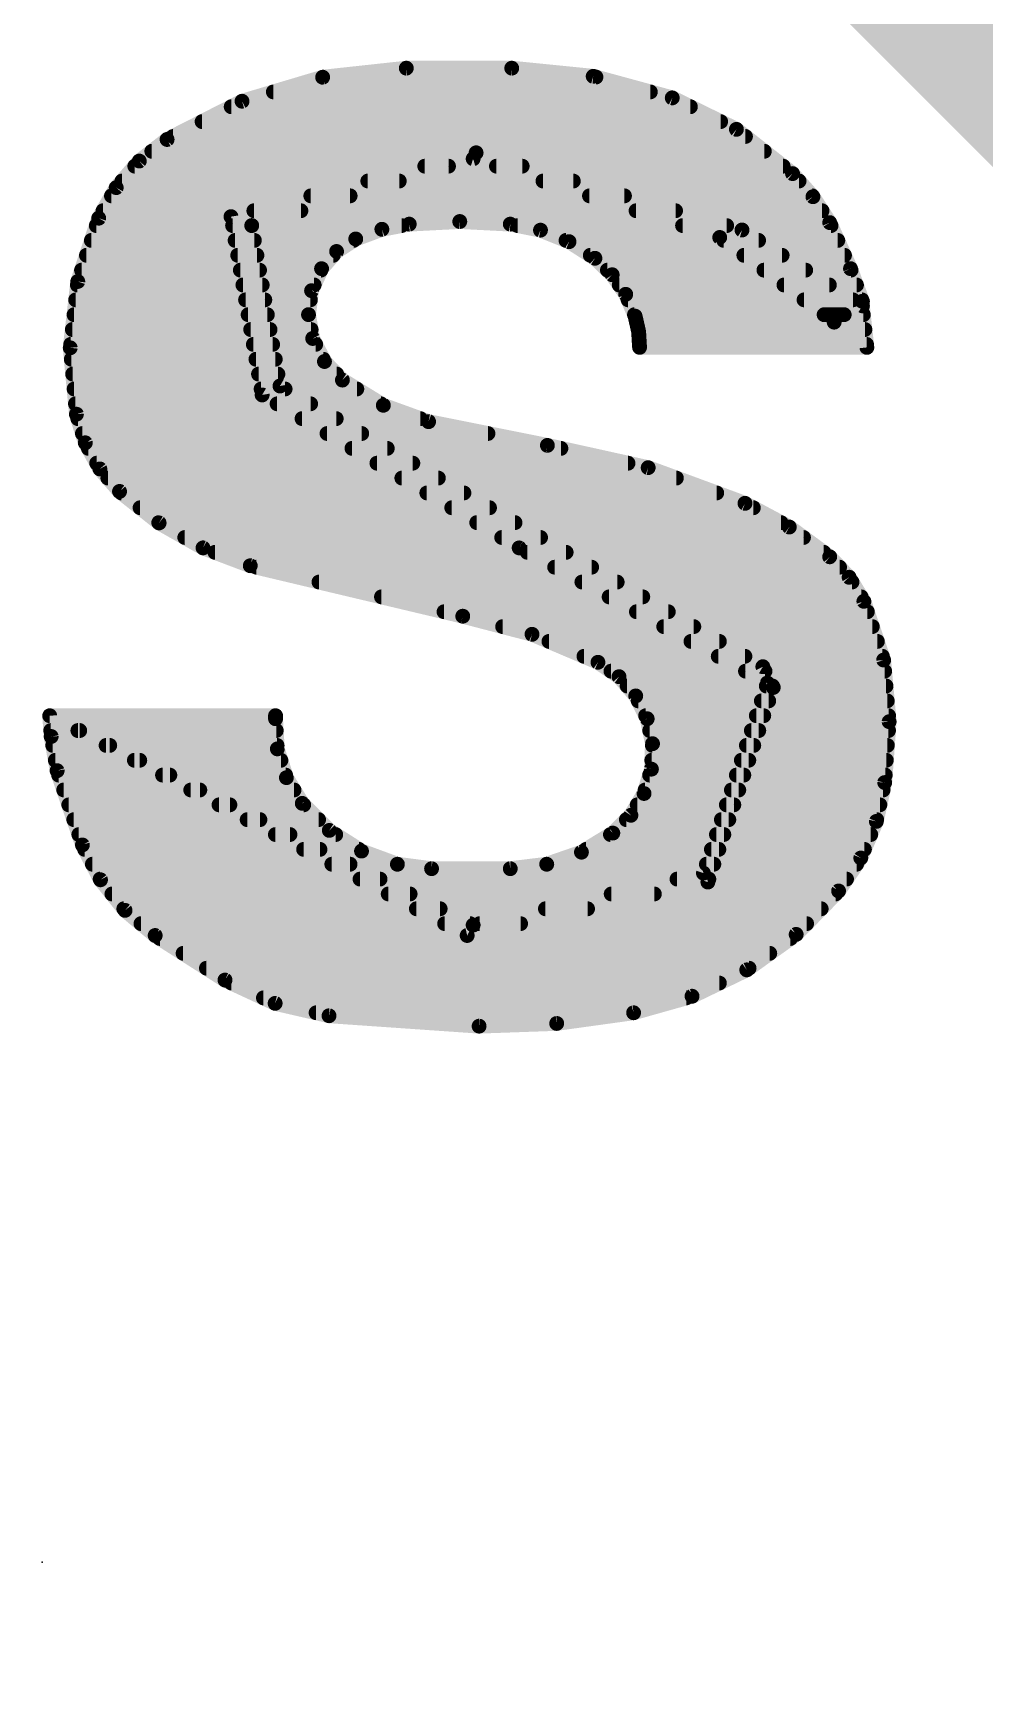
# Model space of a CAD drawing. Extents: x -5.1 to 50.9, y -12.7 to 61.1.
# Drawn here: x 5.953 to 7.579, y 31.552 to 34.366 of the extents above; entities that cross this region are included whole.
import ezdxf

# ---------------------------------------------------------------- set-up
doc = ezdxf.new("R2010")
doc.units = 0
for name, color, linetype in [('16', 132, 'CONTINUOUS'), ('21', 53, 'CONTINUOUS'), ('23', 53, 'CONTINUOUS')]:
    doc.layers.add(name, color=color, linetype=linetype)

msp = doc.modelspace()

# ---------------------------------------------------------------- linework, layer by layer
at = {"layer": '16', "const_width": 0.254}
msp.add_lwpolyline([(11.07, 30.84), (5.81, 36.1)], dxfattribs=at)
at = {"layer": '21', "const_width": 0.0254}
for points in [[(6.4483, 34.2897), (6.3105, 34.2486)], [(6.5913, 34.3052), (6.4483, 34.2897)], [(6.4509, 34.29), (6.9156, 34.29)], [(6.7716, 34.3052), (6.5913, 34.3052)], [(6.9109, 34.2913), (6.7716, 34.3052)], [(7.046, 34.2544), (6.9109, 34.2913)], [(6.364, 34.2646), (7.0086, 34.2646)], [(6.3105, 34.2486), (6.1824, 34.1833)], [(6.292, 34.2392), (7.077, 34.2392)], [(7.1557, 34.2006), (7.046, 34.2544)], [(6.2422, 34.2138), (7.1288, 34.2138)], [(7.2517, 34.1249), (7.1557, 34.2006)], [(6.1824, 34.1833), (6.1349, 34.1464)], [(6.1924, 34.1884), (7.1712, 34.1884)], [(6.1349, 34.1464), (6.0954, 34.1009)], [(6.1563, 34.163), (7.2034, 34.163)], [(6.7107, 34.1605), (6.2916, 34.0512)], [(6.3271, 34.036), (6.7056, 34.1503)], [(6.7056, 34.1503), (7.1272, 34.0157)], [(7.1653, 34.0284), (6.7107, 34.1605)], [(6.1272, 34.1376), (6.6635, 34.1376)], [(6.6229, 34.1376), (6.7895, 34.1376)], [(6.7454, 34.1376), (7.2356, 34.1376)], [(7.2866, 34.0854), (7.2517, 34.1249)], [(6.0954, 34.1009), (6.0655, 34.0487)], [(6.1052, 34.1122), (6.5794, 34.1122)], [(6.5255, 34.1122), (6.8769, 34.1122)], [(6.8249, 34.1122), (7.2629, 34.1122)], [(6.0728, 34.0614), (6.4112, 34.0614)], [(6.0873, 34.0868), (6.4953, 34.0868)], [(6.3307, 34.0614), (7.0517, 34.0614)], [(6.4281, 34.0868), (6.9643, 34.0868)], [(6.9045, 34.0868), (7.2853, 34.0868)], [(6.9841, 34.0614), (7.3021, 34.0614)], [(7.3152, 34.0411), (7.2866, 34.0854)], [(6.0655, 34.0487), (6.0297, 33.9404)], [(6.0613, 34.036), (6.3271, 34.036)], [(6.2916, 34.0512), (6.3449, 33.7464)], [(6.2943, 34.036), (6.5832, 34.036)], [(6.3754, 33.7617), (6.3271, 34.036)], [(6.5496, 34.0296), (6.5964, 34.0385)], [(6.5964, 34.0385), (6.6828, 34.043)], [(6.6828, 34.043), (6.7691, 34.0385)], [(6.7691, 34.0385), (6.8207, 34.0282)], [(6.7816, 34.036), (7.1391, 34.036)], [(7.0636, 34.036), (7.3175, 34.036)], [(7.3508, 33.9623), (7.3152, 34.0411)], [(6.0529, 34.0106), (6.3316, 34.0106)], [(6.2987, 34.0106), (6.5011, 34.0106)], [(6.4722, 33.9918), (6.5049, 34.0131)], [(6.5049, 34.0131), (6.5496, 34.0296)], [(6.8207, 34.0282), (6.8696, 34.0085)], [(6.8644, 34.0106), (7.1936, 34.0106)], [(6.8696, 34.0085), (6.9139, 33.9801)], [(7.1272, 34.0157), (7.3228, 33.8709)], [(7.1341, 34.0106), (7.329, 34.0106)], [(7.3711, 33.8988), (7.1653, 34.0284)], [(6.0445, 33.9852), (6.336, 33.9852)], [(6.3031, 33.9852), (6.4664, 33.9852)], [(6.4465, 33.9623), (6.4722, 33.9918)], [(6.9059, 33.9852), (7.2339, 33.9852)], [(6.9139, 33.9801), (6.9433, 33.952)], [(7.1684, 33.9852), (7.3405, 33.9852)], [(6.0361, 33.9598), (6.3405, 33.9598)], [(6.3076, 33.9598), (6.4454, 33.9598)], [(6.4294, 33.9247), (6.4465, 33.9623)], [(6.9351, 33.9598), (7.2742, 33.9598)], [(6.9433, 33.952), (6.9665, 33.9185)], [(7.2027, 33.9598), (7.3517, 33.9598)], [(7.3711, 33.9065), (7.3508, 33.9623)], [(6.0297, 33.9404), (6.0168, 33.827)], [(6.029, 33.9344), (6.345, 33.9344)], [(6.312, 33.9344), (6.4338, 33.9344)], [(6.4242, 33.8837), (6.4294, 33.9247)], [(6.9554, 33.9344), (7.3146, 33.9344)], [(6.9665, 33.9185), (6.9825, 33.8811)], [(7.237, 33.9344), (7.361, 33.9344)], [(6.0261, 33.909), (6.3495, 33.909)], [(6.3165, 33.909), (6.4274, 33.909)], [(6.9705, 33.909), (7.3549, 33.909)], [(7.2713, 33.909), (7.3702, 33.909)], [(7.3228, 33.8709), (7.3711, 33.9065)], [(7.3787, 33.8277), (7.3711, 33.8988)], [(6.0233, 33.8836), (6.3539, 33.8836)], [(6.3209, 33.8836), (6.4242, 33.8836)], [(6.4313, 33.843), (6.4242, 33.8837)], [(6.9814, 33.8836), (7.3727, 33.8836)], [(6.9825, 33.8811), (6.9885, 33.8547)], [(7.3056, 33.8836), (7.34, 33.8836)], [(6.0204, 33.8582), (6.3584, 33.8582)], [(6.3253, 33.8582), (6.4286, 33.8582)], [(6.4514, 33.8036), (6.4313, 33.843)], [(6.9877, 33.8582), (7.3754, 33.8582)], [(6.9885, 33.8547), (6.9901, 33.8277)], [(6.0168, 33.827), (6.0274, 33.7134)], [(6.0175, 33.8328), (6.3629, 33.8328)], [(6.0186, 33.8074), (6.3674, 33.8074)], [(6.3298, 33.8328), (6.4365, 33.8328)], [(6.3342, 33.8074), (6.4495, 33.8074)], [(6.9898, 33.8328), (7.3782, 33.8328)], [(6.9901, 33.8277), (7.3787, 33.8277)], [(6.021, 33.782), (6.3718, 33.782)], [(6.3387, 33.782), (6.4723, 33.782)], [(6.4821, 33.7718), (6.4514, 33.8036)], [(6.0234, 33.7566), (6.3842, 33.7566)], [(6.3431, 33.7566), (6.5068, 33.7566)], [(7.2009, 33.2816), (6.3754, 33.7617)], [(6.5521, 33.7287), (6.4821, 33.7718)], [(6.0257, 33.7312), (6.4278, 33.7312)], [(6.3449, 33.7464), (6.7843, 33.4848)], [(6.3704, 33.7312), (6.548, 33.7312)], [(6.6294, 33.7007), (6.5521, 33.7287)], [(6.0274, 33.7134), (6.0425, 33.6645)], [(6.0298, 33.7058), (6.4715, 33.7058)], [(6.4131, 33.7058), (6.6153, 33.7058)], [(6.8326, 33.6601), (6.6294, 33.7007)], [(6.0376, 33.6804), (6.5152, 33.6804)], [(6.4558, 33.6804), (6.731, 33.6804)], [(6.0425, 33.6645), (6.0675, 33.6198)], [(6.0478, 33.655), (6.5589, 33.655)], [(6.4984, 33.655), (6.8557, 33.655)], [(7.0049, 33.622), (6.8326, 33.6601)], [(6.062, 33.6296), (6.6025, 33.6296)], [(6.0675, 33.6198), (6.1011, 33.5813)], [(6.5411, 33.6296), (6.9704, 33.6296)], [(7.1704, 33.561), (7.0049, 33.622)], [(6.0811, 33.6042), (6.6462, 33.6042)], [(6.1011, 33.5813), (6.1687, 33.5275)], [(6.5837, 33.6042), (7.0531, 33.6042)], [(6.1042, 33.5788), (6.6899, 33.5788)], [(6.1362, 33.5534), (6.7336, 33.5534)], [(6.6264, 33.5788), (7.1221, 33.5788)], [(6.6691, 33.5534), (7.1846, 33.5534)], [(7.2461, 33.5205), (7.1704, 33.561)], [(6.1681, 33.528), (6.7772, 33.528)], [(6.1687, 33.5275), (6.2438, 33.4849)], [(6.7117, 33.528), (7.232, 33.528)], [(6.2126, 33.5026), (6.8209, 33.5026)], [(6.7544, 33.5026), (7.2704, 33.5026)], [(7.3152, 33.4696), (7.2461, 33.5205)], [(6.2438, 33.4849), (6.3246, 33.4543)], [(6.2641, 33.4772), (6.8646, 33.4772)], [(6.7843, 33.4848), (7.2085, 33.2537)], [(6.7983, 33.4772), (7.3049, 33.4772)], [(7.3484, 33.4346), (7.3152, 33.4696)], [(6.3246, 33.4543), (6.6878, 33.368)], [(6.3351, 33.4518), (6.9083, 33.4518)], [(6.8449, 33.4518), (7.3321, 33.4518)], [(6.442, 33.4264), (6.9519, 33.4264)], [(6.8915, 33.4264), (7.3534, 33.4264)], [(7.3736, 33.3934), (7.3484, 33.4346)], [(6.5489, 33.401), (6.9956, 33.401)], [(6.9381, 33.401), (7.369, 33.401)], [(7.4074, 33.2931), (7.3736, 33.3934)], [(6.6558, 33.3756), (7.0393, 33.3756)], [(6.6878, 33.368), (6.8063, 33.3371)], [(6.9847, 33.3756), (7.3796, 33.3756)], [(6.756, 33.3502), (7.0829, 33.3502)], [(6.8063, 33.3371), (6.919, 33.2892)], [(7.0314, 33.3502), (7.3881, 33.3502)], [(6.8352, 33.3248), (7.1266, 33.3248)], [(6.895, 33.2994), (7.1703, 33.2994)], [(7.078, 33.3248), (7.3967, 33.3248)], [(7.1246, 33.2994), (7.4052, 33.2994)], [(6.919, 33.2892), (6.955, 33.2645)], [(6.9412, 33.274), (7.2047, 33.274)], [(7.1712, 33.274), (7.4091, 33.274)], [(7.2187, 33.2461), (7.2009, 33.2816)], [(7.4168, 33.1876), (7.4074, 33.2931)], [(6.955, 33.2645), (6.9836, 33.2316)], [(6.9689, 33.2486), (7.2174, 33.2486)], [(7.2085, 33.2537), (7.0993, 32.9286)], [(7.1069, 32.9133), (7.2187, 33.2461)], [(7.2068, 33.2486), (7.4114, 33.2486)], [(6.9836, 33.2316), (7.0031, 33.1926)], [(6.9878, 33.2232), (7.211, 33.2232)], [(7.1983, 33.2232), (7.4136, 33.2232)], [(5.9817, 33.1978), (5.9842, 33.1622)], [(6.7056, 32.8397), (5.9817, 33.1978)], [(6.3678, 33.1978), (5.9817, 33.1978)], [(5.9817, 33.1978), (6.6954, 32.8219)], [(6.3678, 33.1927), (6.3678, 33.1978)], [(6.3708, 33.1411), (6.3678, 33.1927)], [(7.0005, 33.1978), (7.2025, 33.1978)], [(7.0031, 33.1926), (7.0122, 33.15)], [(7.1897, 33.1978), (7.4159, 33.1978)], [(7.4092, 33.0835), (7.4168, 33.1876)], [(5.9835, 33.1724), (6.033, 33.1724)], [(5.9842, 33.1622), (5.9944, 33.1038)], [(6.0299, 33.1724), (6.369, 33.1724)], [(7.0075, 33.1724), (7.1939, 33.1724)], [(7.1812, 33.1724), (7.4157, 33.1724)], [(5.9869, 33.147), (6.0844, 33.147)], [(6.0781, 33.147), (6.3705, 33.147)], [(6.3864, 33.0919), (6.3708, 33.1411)], [(7.0122, 33.15), (7.0104, 33.1064)], [(7.0121, 33.147), (7.1854, 33.147)], [(7.1727, 33.147), (7.4138, 33.147)], [(5.9913, 33.1216), (6.1357, 33.1216)], [(5.9944, 33.1038), (6.0376, 32.9768)], [(6.1264, 33.1216), (6.377, 33.1216)], [(7.0104, 33.1064), (6.9978, 33.0648)], [(7.011, 33.1216), (7.1769, 33.1216)], [(7.1641, 33.1216), (7.412, 33.1216)], [(5.997, 33.0962), (6.1871, 33.0962)], [(6.1746, 33.0962), (6.385, 33.0962)], [(6.4135, 33.0479), (6.3864, 33.0919)], [(7.0073, 33.0962), (7.1683, 33.0962)], [(7.1556, 33.0962), (7.4101, 33.0962)], [(7.3949, 33.0171), (7.4092, 33.0835)], [(6.0056, 33.0708), (6.2384, 33.0708)], [(6.2228, 33.0708), (6.3994, 33.0708)], [(6.4597, 33.0016), (6.4135, 33.0479)], [(6.9978, 33.0648), (6.9753, 33.0276)], [(6.9996, 33.0708), (7.1598, 33.0708)], [(7.1471, 33.0708), (7.4065, 33.0708)], [(6.0143, 33.0454), (6.2898, 33.0454)], [(6.0229, 33.02), (6.3411, 33.02)], [(6.2711, 33.0454), (6.416, 33.0454)], [(6.3193, 33.02), (6.4414, 33.02)], [(6.9753, 33.0276), (6.9444, 32.9971)], [(6.9676, 33.02), (7.1427, 33.02)], [(6.9861, 33.0454), (7.1513, 33.0454)], [(7.13, 33.02), (7.3955, 33.02)], [(7.1385, 33.0454), (7.401, 33.0454)], [(6.0315, 32.9946), (6.3925, 32.9946)], [(6.3675, 32.9946), (6.4707, 32.9946)], [(6.5148, 32.9664), (6.4597, 33.0016)], [(6.9444, 32.9971), (6.8908, 32.9644)], [(6.9403, 32.9946), (7.1342, 32.9946)], [(7.1215, 32.9946), (7.3854, 32.9946)], [(7.3683, 32.9545), (7.3949, 33.0171)], [(6.0376, 32.9768), (6.0685, 32.9173)], [(6.0415, 32.9692), (6.4438, 32.9692)], [(6.4157, 32.9692), (6.5104, 32.9692)], [(6.5761, 32.9438), (6.5148, 32.9664)], [(6.8908, 32.9644), (6.8314, 32.9438)], [(6.8986, 32.9692), (7.1257, 32.9692)], [(7.1129, 32.9692), (7.3746, 32.9692)], [(6.0547, 32.9438), (6.4952, 32.9438)], [(6.464, 32.9438), (6.5761, 32.9438)], [(6.6345, 32.9362), (6.5761, 32.9438)], [(6.7691, 32.9362), (6.6345, 32.9362)], [(6.8314, 32.9438), (6.7691, 32.9362)], [(6.8313, 32.9438), (7.1171, 32.9438)], [(7.1044, 32.9438), (7.3611, 32.9438)], [(7.3304, 32.8981), (7.3683, 32.9545)], [(6.0679, 32.9184), (6.5465, 32.9184)], [(6.0685, 32.9173), (6.1105, 32.8649)], [(6.5122, 32.9184), (7.1086, 32.9184)], [(6.6954, 32.8219), (7.1069, 32.9133)], [(7.0993, 32.9286), (6.7056, 32.8397)], [(7.0541, 32.9184), (7.344, 32.9184)], [(6.088, 32.893), (6.5979, 32.893)], [(6.5604, 32.893), (7.0155, 32.893)], [(6.9416, 32.893), (7.3254, 32.893)], [(7.2578, 32.8238), (7.3304, 32.8981)], [(6.1084, 32.8676), (6.6492, 32.8676)], [(6.1105, 32.8649), (6.162, 32.8219)], [(6.6086, 32.8676), (6.9012, 32.8676)], [(6.8292, 32.8676), (7.3006, 32.8676)], [(6.1377, 32.8422), (6.7005, 32.8422)], [(6.162, 32.8219), (6.2814, 32.7457)], [(6.6569, 32.8422), (6.7868, 32.8422)], [(6.7167, 32.8422), (7.2758, 32.8422)], [(7.1734, 32.7632), (7.2578, 32.8238)], [(6.17, 32.8168), (7.2481, 32.8168)], [(6.2098, 32.7914), (7.2127, 32.7914)], [(6.2496, 32.766), (7.1774, 32.766)], [(6.2814, 32.7457), (6.3671, 32.7059)], [(6.2924, 32.7406), (7.1266, 32.7406)], [(7.0799, 32.718), (7.1734, 32.7632)], [(6.3471, 32.7152), (7.0698, 32.7152)], [(6.9799, 32.6898), (7.0799, 32.718)], [(6.3671, 32.7059), (6.4592, 32.6847)], [(6.4371, 32.6898), (6.9799, 32.6898)], [(6.4592, 32.6847), (6.7158, 32.6669)], [(6.8484, 32.6716), (6.9799, 32.6898)], [(6.7158, 32.6669), (6.8484, 32.6716)]]:
    msp.add_lwpolyline(points, dxfattribs=at)
at = {"layer": '21', "const_width": 0.0127}
for points in [[(6.4476, 34.296, 1), (6.449, 34.2834)], [(6.4509, 34.2963, 1), (6.4509, 34.2837)], [(6.4501, 34.2836, 1), (6.4465, 34.2958)], [(6.5913, 34.3115, 1), (6.5913, 34.2989)], [(6.592, 34.2989, 1), (6.5906, 34.3115)], [(6.7722, 34.3115, 1), (6.771, 34.2989)], [(6.7716, 34.2989, 1), (6.7716, 34.3115)], [(6.9126, 34.2974, 1), (6.9092, 34.2851)], [(6.9103, 34.285, 1), (6.9116, 34.2976)], [(6.9156, 34.2837, 1), (6.9156, 34.2963)], [(6.364, 34.2709, 1), (6.364, 34.2583)], [(7.0086, 34.2583, 1), (7.0086, 34.2709)], [(6.292, 34.2456, 1), (6.292, 34.2329)], [(6.3087, 34.2547, 1), (6.3123, 34.2426)], [(6.3134, 34.243, 1), (6.3076, 34.2543)], [(7.0488, 34.2601, 1), (7.0432, 34.2487)], [(7.0443, 34.2483, 1), (7.0477, 34.2605)], [(7.077, 34.2329, 1), (7.077, 34.2456)], [(6.2422, 34.2201, 1), (6.2422, 34.2075)], [(7.1288, 34.2075, 1), (7.1288, 34.2201)], [(7.1597, 34.2056, 1), (7.1518, 34.1956)], [(7.1529, 34.1949, 1), (7.1585, 34.2063)], [(6.1795, 34.189, 1), (6.1853, 34.1776)], [(6.1863, 34.1783, 1), (6.1785, 34.1883)], [(6.1924, 34.1947, 1), (6.1924, 34.1821)], [(7.1712, 34.1821, 1), (7.1712, 34.1947)], [(6.131, 34.1514, 1), (6.1388, 34.1414)], [(6.1397, 34.1422, 1), (6.1301, 34.1505)], [(6.1563, 34.1694, 1), (6.1563, 34.1567)], [(6.7075, 34.1563, 1), (6.7037, 34.1443)], [(6.7074, 34.1442, 1), (6.7038, 34.1564)], [(6.7125, 34.1666, 1), (6.7089, 34.1544)], [(6.7123, 34.1544, 1), (6.7091, 34.1666)], [(7.2034, 34.1567, 1), (7.2034, 34.1694)], [(6.1272, 34.1439, 1), (6.1272, 34.1313)], [(6.6229, 34.1439, 1), (6.6229, 34.1313)], [(6.6635, 34.1313, 1), (6.6635, 34.1439)], [(6.7454, 34.1439, 1), (6.7454, 34.1313)], [(6.7895, 34.1313, 1), (6.7895, 34.1439)], [(7.2356, 34.1313, 1), (7.2356, 34.1439)], [(7.2565, 34.1291, 1), (7.2469, 34.1207)], [(7.2478, 34.1199, 1), (7.2556, 34.1299)], [(6.0906, 34.1051, 1), (6.1002, 34.0968)], [(6.1009, 34.0978, 1), (6.0899, 34.1041)], [(6.1052, 34.1185, 1), (6.1052, 34.1059)], [(6.5255, 34.1185, 1), (6.5255, 34.1059)], [(6.5794, 34.1059, 1), (6.5794, 34.1185)], [(6.8249, 34.1185, 1), (6.8249, 34.1059)], [(6.8769, 34.1059, 1), (6.8769, 34.1185)], [(7.2629, 34.1059, 1), (7.2629, 34.1185)], [(6.0728, 34.0677, 1), (6.0728, 34.0551)], [(6.0873, 34.0932, 1), (6.0873, 34.0805)], [(6.3307, 34.0677, 1), (6.3307, 34.0551)], [(6.4112, 34.0551, 1), (6.4112, 34.0677)], [(6.4281, 34.0932, 1), (6.4281, 34.0805)], [(6.4953, 34.0805, 1), (6.4953, 34.0932)], [(6.9045, 34.0932, 1), (6.9045, 34.0805)], [(6.9643, 34.0805, 1), (6.9643, 34.0932)], [(6.9841, 34.0677, 1), (6.9841, 34.0551)], [(7.0517, 34.0551, 1), (7.0517, 34.0677)], [(7.2919, 34.0888, 1), (7.2812, 34.0819)], [(7.2818, 34.0812, 1), (7.2913, 34.0896)], [(7.2853, 34.0805, 1), (7.2853, 34.0932)], [(7.3021, 34.0551, 1), (7.3021, 34.0677)], [(6.0613, 34.0423, 1), (6.0613, 34.0297)], [(6.06, 34.0519, 1), (6.071, 34.0455)], [(6.0715, 34.0467, 1), (6.0595, 34.0507)], [(6.2979, 34.0523, 1), (6.2853, 34.0501)], [(6.29, 34.0573, 1), (6.2932, 34.0451)], [(6.2943, 34.0423, 1), (6.2943, 34.0297)], [(6.3334, 34.0371, 1), (6.3208, 34.0349)], [(6.3253, 34.0421, 1), (6.3289, 34.0299)], [(6.3271, 34.0297, 1), (6.3271, 34.0423)], [(6.5832, 34.0297, 1), (6.5832, 34.0423)], [(6.5961, 34.0448, 1), (6.5967, 34.0322)], [(6.5976, 34.0323, 1), (6.5952, 34.0447)], [(6.6831, 34.0493, 1), (6.6824, 34.0366)], [(6.6831, 34.0366, 1), (6.6824, 34.0493)], [(6.7703, 34.0447, 1), (6.7679, 34.0323)], [(6.7688, 34.0322, 1), (6.7694, 34.0448)], [(6.7816, 34.0423, 1), (6.7816, 34.0297)], [(7.0636, 34.0423, 1), (7.0636, 34.0297)], [(7.1391, 34.0297, 1), (7.1391, 34.0423)], [(7.321, 34.0437, 1), (7.3094, 34.0385)], [(7.3099, 34.0377, 1), (7.3205, 34.0445)], [(7.3175, 34.0297, 1), (7.3175, 34.0423)], [(6.0529, 34.017, 1), (6.0529, 34.0043)], [(6.2987, 34.017, 1), (6.2987, 34.0043)], [(6.3316, 34.0043, 1), (6.3316, 34.017)], [(6.5027, 34.0191, 1), (6.5071, 34.0071)], [(6.5011, 34.0043, 1), (6.5011, 34.017)], [(6.5084, 34.0078, 1), (6.5014, 34.0184)], [(6.5484, 34.0359, 1), (6.5508, 34.0234)], [(6.5518, 34.0237, 1), (6.5474, 34.0356)], [(6.8231, 34.0341, 1), (6.8184, 34.0223)], [(6.8195, 34.022, 1), (6.822, 34.0344)], [(6.8644, 34.017, 1), (6.8644, 34.0043)], [(6.873, 34.0139, 1), (6.8661, 34.0032)], [(6.8672, 34.0026, 1), (6.8719, 34.0144)], [(7.131, 34.0208, 1), (7.1234, 34.0106)], [(7.1253, 34.0097, 1), (7.1291, 34.0217)], [(7.1341, 34.017, 1), (7.1341, 34.0043)], [(7.1687, 34.0338, 1), (7.1619, 34.023)], [(7.1635, 34.0223, 1), (7.1671, 34.0345)], [(7.1936, 34.0043, 1), (7.1936, 34.017)], [(7.329, 34.0043, 1), (7.329, 34.017)], [(6.0445, 33.9915, 1), (6.0445, 33.9789)], [(6.3031, 33.9915, 1), (6.3031, 33.9789)], [(6.336, 33.9789, 1), (6.336, 33.9915)], [(6.4687, 33.9971, 1), (6.4756, 33.9865)], [(6.4664, 33.9789, 1), (6.4664, 33.9915)], [(6.4769, 33.9876, 1), (6.4674, 33.9959)], [(6.9059, 33.9915, 1), (6.9059, 33.9789)], [(6.9183, 33.9847, 1), (6.9095, 33.9755)], [(6.9105, 33.9748, 1), (6.9173, 33.9854)], [(7.1684, 33.9915, 1), (7.1684, 33.9789)], [(7.2339, 33.9789, 1), (7.2339, 33.9915)], [(7.3405, 33.9789, 1), (7.3405, 33.9915)], [(6.0361, 33.9661, 1), (6.0361, 33.9535)], [(6.3076, 33.9661, 1), (6.3076, 33.9535)], [(6.3405, 33.9535, 1), (6.3405, 33.9661)], [(6.4417, 33.9665, 1), (6.4513, 33.9581)], [(6.4523, 33.9597, 1), (6.4407, 33.9649)], [(6.4454, 33.9535, 1), (6.4454, 33.9661)], [(6.9351, 33.9661, 1), (6.9351, 33.9535)], [(6.9485, 33.9556, 1), (6.9381, 33.9483)], [(6.9389, 33.9474, 1), (6.9477, 33.9565)], [(7.2027, 33.9661, 1), (7.2027, 33.9535)], [(7.2742, 33.9535, 1), (7.2742, 33.9661)], [(7.3568, 33.9645, 1), (7.3448, 33.9601)], [(7.345, 33.9597, 1), (7.3566, 33.9649)], [(7.3517, 33.9535, 1), (7.3517, 33.9661)], [(6.029, 33.9408, 1), (6.029, 33.9281)], [(6.0237, 33.9424, 1), (6.0357, 33.9384)], [(6.036, 33.9396, 1), (6.0234, 33.9411)], [(6.312, 33.9408, 1), (6.312, 33.9281)], [(6.345, 33.9281, 1), (6.345, 33.9408)], [(6.4357, 33.9239, 1), (6.4231, 33.9255)], [(6.4236, 33.9273, 1), (6.4352, 33.9221)], [(6.4338, 33.9281, 1), (6.4338, 33.9408)], [(6.9554, 33.9408, 1), (6.9554, 33.9281)], [(6.9723, 33.921, 1), (6.9606, 33.916)], [(7.237, 33.9408, 1), (7.237, 33.9281)], [(7.3146, 33.9281, 1), (7.3146, 33.9408)], [(7.361, 33.9281, 1), (7.361, 33.9408)], [(6.0261, 33.9153, 1), (6.0261, 33.9027)], [(6.3165, 33.9153, 1), (6.3165, 33.9027)], [(6.3495, 33.9027, 1), (6.3495, 33.9153)], [(6.4274, 33.9027, 1), (6.4274, 33.9153)], [(6.9612, 33.9149, 1), (6.9717, 33.9221)], [(6.9705, 33.9153, 1), (6.9705, 33.9027)], [(7.2713, 33.9153, 1), (7.2713, 33.9027)], [(7.3549, 33.9027, 1), (7.3549, 33.9153)], [(7.3774, 33.8995, 1), (7.3648, 33.8981)], [(7.3651, 33.9043, 1), (7.3771, 33.9087)], [(7.3749, 33.9014, 1), (7.3673, 33.9116)], [(7.3677, 33.8934, 1), (7.3745, 33.9042)], [(7.3702, 33.9027, 1), (7.3702, 33.9153)], [(6.0233, 33.8899, 1), (6.0233, 33.8773)], [(6.3209, 33.8899, 1), (6.3209, 33.8773)], [(6.3539, 33.8773, 1), (6.3539, 33.8899)], [(6.4304, 33.8848, 1), (6.4179, 33.8826)], [(6.4179, 33.8845, 1), (6.4305, 33.8829)], [(6.4242, 33.8773, 1), (6.4242, 33.8899)], [(6.9814, 33.8899, 1), (6.9814, 33.8773)], [(6.9887, 33.8825, 1), (6.9763, 33.8797)], [(6.9767, 33.8786, 1), (6.9883, 33.8836)], [(7.3056, 33.8899, 1), (7.3056, 33.8773)], [(7.319, 33.876, 1), (7.3266, 33.8658)], [(7.319, 33.8658, 1), (7.3266, 33.876)], [(7.34, 33.8773, 1), (7.34, 33.8899)], [(7.3727, 33.8773, 1), (7.3727, 33.8899)], [(6.0204, 33.8646, 1), (6.0204, 33.8519)], [(6.3253, 33.8646, 1), (6.3253, 33.8519)], [(6.3584, 33.8519, 1), (6.3584, 33.8646)], [(6.437, 33.8459, 1), (6.4256, 33.8401)], [(6.425, 33.8419, 1), (6.4376, 33.8441)], [(6.4286, 33.8519, 1), (6.4286, 33.8646)], [(6.9877, 33.8646, 1), (6.9877, 33.8519)], [(6.9948, 33.8551, 1), (6.9821, 33.8543)], [(6.9823, 33.8533, 1), (6.9947, 33.8561)], [(7.3754, 33.8519, 1), (7.3754, 33.8646)], [(6.0231, 33.8276, 1), (6.0105, 33.8264)], [(6.0105, 33.8277, 1), (6.0231, 33.8263)], [(6.0175, 33.8391, 1), (6.0175, 33.8265)], [(6.0186, 33.8137, 1), (6.0186, 33.8011)], [(6.3298, 33.8391, 1), (6.3298, 33.8265)], [(6.3342, 33.8137, 1), (6.3342, 33.8011)], [(6.3629, 33.8265, 1), (6.3629, 33.8391)], [(6.3674, 33.8011, 1), (6.3674, 33.8137)], [(6.4365, 33.8265, 1), (6.4365, 33.8391)], [(6.4495, 33.8011, 1), (6.4495, 33.8137)], [(6.9898, 33.8391, 1), (6.9898, 33.8265)], [(6.9901, 33.834, 1), (6.9901, 33.8214)], [(6.9838, 33.8273, 1), (6.9964, 33.8281)], [(7.3724, 33.827, 1), (7.385, 33.8284)], [(7.3782, 33.8265, 1), (7.3782, 33.8391)], [(7.3787, 33.8214, 1), (7.3787, 33.834)], [(6.021, 33.7884, 1), (6.021, 33.7757)], [(6.3387, 33.7884, 1), (6.3387, 33.7757)], [(6.3718, 33.7757, 1), (6.3718, 33.7884)], [(6.456, 33.808, 1), (6.4468, 33.7992)], [(6.4457, 33.8007, 1), (6.4571, 33.8065)], [(6.4723, 33.7757, 1), (6.4723, 33.7884)], [(6.0234, 33.7629, 1), (6.0234, 33.7503)], [(6.3431, 33.7629, 1), (6.3431, 33.7503)], [(6.3786, 33.7672, 1), (6.3722, 33.7562)], [(6.3691, 33.7606, 1), (6.3817, 33.7628)], [(6.3842, 33.7503, 1), (6.3842, 33.7629)], [(6.4854, 33.7772, 1), (6.4788, 33.7664)], [(6.4775, 33.7674, 1), (6.4867, 33.7762)], [(6.5068, 33.7503, 1), (6.5068, 33.7629)], [(6.0257, 33.7375, 1), (6.0257, 33.7249)], [(6.3481, 33.7519, 1), (6.3417, 33.7409)], [(6.3386, 33.7453, 1), (6.3512, 33.7475)], [(6.3704, 33.7375, 1), (6.3704, 33.7249)], [(6.4278, 33.7249, 1), (6.4278, 33.7375)], [(6.5542, 33.7346, 1), (6.5499, 33.7227)], [(6.548, 33.7249, 1), (6.548, 33.7375)], [(6.5488, 33.7233, 1), (6.5554, 33.7341)], [(6.0335, 33.7153, 1), (6.0213, 33.7115)], [(6.0211, 33.7128, 1), (6.0337, 33.714)], [(6.0298, 33.7122, 1), (6.0298, 33.6995)], [(6.4131, 33.7122, 1), (6.4131, 33.6995)], [(6.4715, 33.6995, 1), (6.4715, 33.7122)], [(6.6153, 33.6995, 1), (6.6153, 33.7122)], [(6.6306, 33.7069, 1), (6.6282, 33.6945)], [(6.6272, 33.6947, 1), (6.6316, 33.7067)], [(6.0376, 33.6867, 1), (6.0376, 33.6741)], [(6.4558, 33.6867, 1), (6.4558, 33.6741)], [(6.5152, 33.6741, 1), (6.5152, 33.6867)], [(6.731, 33.6741, 1), (6.731, 33.6867)], [(6.0481, 33.6676, 1), (6.037, 33.6614)], [(6.0365, 33.6626, 1), (6.0486, 33.6664)], [(6.0478, 33.6613, 1), (6.0478, 33.6487)], [(6.4984, 33.6613, 1), (6.4984, 33.6487)], [(6.5589, 33.6487, 1), (6.5589, 33.6613)], [(6.834, 33.6663, 1), (6.8312, 33.6539)], [(6.8314, 33.6539, 1), (6.8338, 33.6663)], [(6.8557, 33.6487, 1), (6.8557, 33.6613)], [(6.062, 33.636, 1), (6.062, 33.6233)], [(6.0722, 33.624, 1), (6.0627, 33.6157)], [(6.0619, 33.6168, 1), (6.073, 33.6229)], [(6.5411, 33.636, 1), (6.5411, 33.6233)], [(6.6025, 33.6233, 1), (6.6025, 33.636)], [(6.9704, 33.6233, 1), (6.9704, 33.636)], [(7.007, 33.6279, 1), (7.0027, 33.616)], [(7.0035, 33.6158, 1), (7.0062, 33.6282)], [(6.0811, 33.6105, 1), (6.0811, 33.5979)], [(6.1051, 33.5863, 1), (6.0971, 33.5763)], [(6.5837, 33.6105, 1), (6.5837, 33.5979)], [(6.6462, 33.5979, 1), (6.6462, 33.6105)], [(7.0531, 33.5979, 1), (7.0531, 33.6105)], [(6.0963, 33.5771, 1), (6.1059, 33.5855)], [(6.1042, 33.5851, 1), (6.1042, 33.5725)], [(6.1362, 33.5598, 1), (6.1362, 33.5471)], [(6.6264, 33.5851, 1), (6.6264, 33.5725)], [(6.6691, 33.5598, 1), (6.6691, 33.5471)], [(6.6899, 33.5725, 1), (6.6899, 33.5851)], [(6.7336, 33.5471, 1), (6.7336, 33.5598)], [(7.1221, 33.5725, 1), (7.1221, 33.5851)], [(7.1734, 33.5666, 1), (7.1674, 33.5554)], [(7.1682, 33.555, 1), (7.1726, 33.567)], [(7.1846, 33.5471, 1), (7.1846, 33.5598)], [(6.1681, 33.5343, 1), (6.1681, 33.5217)], [(6.1718, 33.5331, 1), (6.1656, 33.522)], [(6.1648, 33.5226, 1), (6.1727, 33.5325)], [(6.7117, 33.5343, 1), (6.7117, 33.5217)], [(6.7772, 33.5217, 1), (6.7772, 33.5343)], [(7.232, 33.5217, 1), (7.232, 33.5343)], [(6.2126, 33.5089, 1), (6.2126, 33.4963)], [(6.7544, 33.5089, 1), (6.7544, 33.4963)], [(6.8209, 33.4963, 1), (6.8209, 33.5089)], [(7.2498, 33.5256, 1), (7.2423, 33.5154)], [(7.2431, 33.5149, 1), (7.2491, 33.5261)], [(7.2704, 33.4963, 1), (7.2704, 33.5089)], [(6.2461, 33.4908, 1), (6.2416, 33.4789)], [(6.2407, 33.4793, 1), (6.2469, 33.4904)], [(6.2641, 33.4836, 1), (6.2641, 33.4709)], [(6.7873, 33.4904, 1), (6.7813, 33.4792)], [(6.7811, 33.4793, 1), (6.7875, 33.4903)], [(6.7983, 33.4836, 1), (6.7983, 33.4709)], [(6.8646, 33.4709, 1), (6.8646, 33.4836)], [(7.3049, 33.4709, 1), (7.3049, 33.4836)], [(7.3198, 33.474, 1), (7.3106, 33.4652)], [(7.3114, 33.4645, 1), (7.319, 33.4747)], [(6.3261, 33.4605, 1), (6.3231, 33.4481)], [(6.3224, 33.4484, 1), (6.3268, 33.4602)], [(6.3351, 33.4581, 1), (6.3351, 33.4455)], [(6.8449, 33.4581, 1), (6.8449, 33.4455)], [(6.9083, 33.4455, 1), (6.9083, 33.4581)], [(7.3321, 33.4455, 1), (7.3321, 33.4581)], [(6.442, 33.4327, 1), (6.442, 33.4201)], [(6.8915, 33.4327, 1), (6.8915, 33.4201)], [(6.9519, 33.4201, 1), (6.9519, 33.4327)], [(7.3539, 33.4379, 1), (7.343, 33.4313)], [(7.3438, 33.4302, 1), (7.353, 33.439)], [(7.3534, 33.4201, 1), (7.3534, 33.4327)], [(6.5489, 33.4074, 1), (6.5489, 33.3947)], [(6.9381, 33.4074, 1), (6.9381, 33.3947)], [(6.9956, 33.3947, 1), (6.9956, 33.4074)], [(7.3796, 33.3954, 1), (7.3676, 33.3914)], [(7.3682, 33.3901, 1), (7.379, 33.3967)], [(7.369, 33.3947, 1), (7.369, 33.4074)], [(6.6558, 33.3819, 1), (6.6558, 33.3693)], [(6.6894, 33.3741, 1), (6.6862, 33.3619)], [(6.6863, 33.3618, 1), (6.6893, 33.3742)], [(6.9847, 33.3819, 1), (6.9847, 33.3693)], [(7.0393, 33.3693, 1), (7.0393, 33.3819)], [(7.3796, 33.3693, 1), (7.3796, 33.3819)], [(6.756, 33.3565, 1), (6.756, 33.3439)], [(6.8088, 33.3429, 1), (6.8038, 33.3312)], [(6.8047, 33.3309, 1), (6.8079, 33.3432)], [(7.0314, 33.3565, 1), (7.0314, 33.3439)], [(7.0829, 33.3439, 1), (7.0829, 33.3565)], [(7.3881, 33.3439, 1), (7.3881, 33.3565)], [(6.8352, 33.3312, 1), (6.8352, 33.3185)], [(6.895, 33.3057, 1), (6.895, 33.2931)], [(7.078, 33.3312, 1), (7.078, 33.3185)], [(7.1246, 33.3057, 1), (7.1246, 33.2931)], [(7.1266, 33.3185, 1), (7.1266, 33.3312)], [(7.1703, 33.2931, 1), (7.1703, 33.3057)], [(7.3967, 33.3185, 1), (7.3967, 33.3312)], [(7.4052, 33.2931, 1), (7.4052, 33.3057)], [(6.9226, 33.2944, 1), (6.9154, 33.284)], [(6.9165, 33.2834, 1), (6.9215, 33.295)], [(6.9412, 33.2803, 1), (6.9412, 33.2677)], [(7.1712, 33.2803, 1), (7.1712, 33.2677)], [(7.2066, 33.2844, 1), (7.1952, 33.2788)], [(7.1977, 33.2761, 1), (7.2041, 33.2871)], [(7.2047, 33.2677, 1), (7.2047, 33.2803)], [(7.4137, 33.2936, 1), (7.4011, 33.2925)], [(7.4014, 33.291, 1), (7.4134, 33.2951)], [(7.4091, 33.2677, 1), (7.4091, 33.2803)], [(6.9598, 33.2687, 1), (6.9502, 33.2604)], [(6.9514, 33.2593, 1), (6.9586, 33.2698)], [(6.9689, 33.255, 1), (6.9689, 33.2423)], [(7.2068, 33.255, 1), (7.2068, 33.2423)], [(7.2145, 33.2517, 1), (7.2025, 33.2557)], [(7.2055, 33.2481, 1), (7.2115, 33.2593)], [(7.2247, 33.2441, 1), (7.2127, 33.2481)], [(7.2174, 33.2423, 1), (7.2174, 33.255)], [(7.4114, 33.2423, 1), (7.4114, 33.255)], [(6.9893, 33.2345, 1), (6.9779, 33.2288)], [(6.9788, 33.2275, 1), (6.9884, 33.2358)], [(6.9878, 33.2295, 1), (6.9878, 33.2169)], [(7.1983, 33.2295, 1), (7.1983, 33.2169)], [(7.211, 33.2169, 1), (7.211, 33.2295)], [(7.213, 33.2433, 1), (7.2244, 33.2489)], [(7.4136, 33.2169, 1), (7.4136, 33.2295)], [(5.988, 33.1982, 1), (5.9754, 33.1974)], [(5.9845, 33.2035, 1), (5.9789, 33.1921)], [(5.9847, 33.2034, 1), (5.9787, 33.1922)], [(5.9817, 33.2041, 1), (5.9817, 33.1915)], [(6.3742, 33.1978, 1), (6.3614, 33.1978)], [(6.3741, 33.1931, 1), (6.3615, 33.1923)], [(6.3678, 33.1915, 1), (6.3678, 33.2041)], [(7.0005, 33.2041, 1), (7.0005, 33.1915)], [(7.0093, 33.194, 1), (6.9969, 33.1913)], [(6.9974, 33.1898, 1), (7.0088, 33.1955)], [(7.1897, 33.2041, 1), (7.1897, 33.1915)], [(7.2025, 33.1915, 1), (7.2025, 33.2041)], [(7.4231, 33.1871, 1), (7.4105, 33.1881)], [(7.4159, 33.1915, 1), (7.4159, 33.2041)], [(5.9835, 33.1788, 1), (5.9835, 33.1661)], [(5.9905, 33.1633, 1), (5.9779, 33.1611)], [(6.0299, 33.1788, 1), (6.0299, 33.1661)], [(6.033, 33.1661, 1), (6.033, 33.1788)], [(6.3614, 33.1927, 1), (6.3742, 33.1927)], [(6.369, 33.1661, 1), (6.369, 33.1788)], [(7.0075, 33.1788, 1), (7.0075, 33.1661)], [(7.1812, 33.1788, 1), (7.1812, 33.1661)], [(7.1939, 33.1661, 1), (7.1939, 33.1788)], [(7.4105, 33.187, 1), (7.4231, 33.1882)], [(7.4157, 33.1661, 1), (7.4157, 33.1788)], [(5.9779, 33.1618, 1), (5.9905, 33.1626)], [(5.9869, 33.1533, 1), (5.9869, 33.1407)], [(6.0781, 33.1533, 1), (6.0781, 33.1407)], [(6.0844, 33.1407, 1), (6.0844, 33.1533)], [(6.3645, 33.1408, 1), (6.3772, 33.1415)], [(6.3769, 33.143, 1), (6.3648, 33.1392)], [(6.3705, 33.1407, 1), (6.3705, 33.1533)], [(7.0186, 33.1497, 1), (7.0059, 33.1502)], [(7.0121, 33.1533, 1), (7.0121, 33.1407)], [(7.006, 33.1487, 1), (7.0185, 33.1513)], [(7.1727, 33.1533, 1), (7.1727, 33.1407)], [(7.1854, 33.1407, 1), (7.1854, 33.1533)], [(7.4138, 33.1407, 1), (7.4138, 33.1533)], [(5.9913, 33.1279, 1), (5.9913, 33.1153)], [(6.0004, 33.1058, 1), (5.9884, 33.1018)], [(6.1264, 33.1279, 1), (6.1264, 33.1153)], [(6.1357, 33.1153, 1), (6.1357, 33.1279)], [(6.377, 33.1153, 1), (6.377, 33.1279)], [(7.0165, 33.1046, 1), (7.0043, 33.1082)], [(7.011, 33.1279, 1), (7.011, 33.1153)], [(7.1641, 33.1279, 1), (7.1641, 33.1153)], [(7.1769, 33.1153, 1), (7.1769, 33.1279)], [(7.412, 33.1153, 1), (7.412, 33.1279)], [(5.9881, 33.1027, 1), (6.0007, 33.1049)], [(5.997, 33.1026, 1), (5.997, 33.0899)], [(6.1746, 33.1026, 1), (6.1746, 33.0899)], [(6.1871, 33.0899, 1), (6.1871, 33.1026)], [(6.3918, 33.0952, 1), (6.381, 33.0885)], [(6.3803, 33.09, 1), (6.3924, 33.0938)], [(6.385, 33.0899, 1), (6.385, 33.1026)], [(7.0073, 33.1026, 1), (7.0073, 33.0899)], [(7.0041, 33.1067, 1), (7.0167, 33.1061)], [(7.1556, 33.1026, 1), (7.1556, 33.0899)], [(7.1683, 33.0899, 1), (7.1683, 33.1026)], [(7.4029, 33.084, 1), (7.4155, 33.083)], [(7.4154, 33.0822, 1), (7.403, 33.0848)], [(7.4101, 33.0899, 1), (7.4101, 33.1026)], [(6.0056, 33.0771, 1), (6.0056, 33.0645)], [(6.2228, 33.0771, 1), (6.2228, 33.0645)], [(6.2384, 33.0645, 1), (6.2384, 33.0771)], [(6.3994, 33.0645, 1), (6.3994, 33.0771)], [(6.418, 33.0524, 1), (6.409, 33.0434)], [(6.9917, 33.0667, 1), (7.0039, 33.063)], [(7.0032, 33.0615, 1), (6.9924, 33.0681)], [(6.9996, 33.0771, 1), (6.9996, 33.0645)], [(7.1471, 33.0771, 1), (7.1471, 33.0645)], [(7.1598, 33.0645, 1), (7.1598, 33.0771)], [(7.4065, 33.0645, 1), (7.4065, 33.0771)], [(6.0143, 33.0517, 1), (6.0143, 33.0391)], [(6.0229, 33.0264, 1), (6.0229, 33.0137)], [(6.2711, 33.0517, 1), (6.2711, 33.0391)], [(6.2898, 33.0391, 1), (6.2898, 33.0517)], [(6.3193, 33.0264, 1), (6.3193, 33.0137)], [(6.3411, 33.0137, 1), (6.3411, 33.0264)], [(6.4081, 33.0446, 1), (6.4189, 33.0512)], [(6.416, 33.0391, 1), (6.416, 33.0517)], [(6.4414, 33.0137, 1), (6.4414, 33.0264)], [(6.9676, 33.0264, 1), (6.9676, 33.0137)], [(6.9699, 33.0309, 1), (6.9808, 33.0243)], [(6.9798, 33.0231, 1), (6.9709, 33.0321)], [(6.9861, 33.0517, 1), (6.9861, 33.0391)], [(7.13, 33.0264, 1), (7.13, 33.0137)], [(7.1385, 33.0517, 1), (7.1385, 33.0391)], [(7.1427, 33.0137, 1), (7.1427, 33.0264)], [(7.1513, 33.0391, 1), (7.1513, 33.0517)], [(7.3955, 33.0137, 1), (7.3955, 33.0264)], [(7.401, 33.0391, 1), (7.401, 33.0517)], [(6.0315, 33.0009, 1), (6.0315, 32.9883)], [(6.3675, 33.0009, 1), (6.3675, 32.9883)], [(6.3925, 32.9883, 1), (6.3925, 33.0009)], [(6.4631, 33.007, 1), (6.4563, 32.9963)], [(6.4552, 32.9972, 1), (6.4642, 33.0061)], [(6.4707, 32.9883, 1), (6.4707, 33.0009)], [(6.9403, 33.0009, 1), (6.9403, 32.9883)], [(6.9399, 33.0016, 1), (6.9489, 32.9926)], [(6.9477, 32.9917, 1), (6.9411, 33.0025)], [(7.1215, 33.0009, 1), (7.1215, 32.9883)], [(7.1342, 32.9883, 1), (7.1342, 33.0009)], [(7.3854, 32.9883, 1), (7.3854, 33.0009)], [(7.3887, 33.0184, 1), (7.4011, 33.0157)], [(7.4008, 33.0146, 1), (7.3891, 33.0195)], [(6.0432, 32.9797, 1), (6.032, 32.9739)], [(6.0316, 32.9748, 1), (6.0436, 32.9788)], [(6.0415, 32.9755, 1), (6.0415, 32.9629)], [(6.4157, 32.9755, 1), (6.4157, 32.9629)], [(6.4438, 32.9629, 1), (6.4438, 32.9755)], [(6.5169, 32.9723, 1), (6.5126, 32.9604)], [(6.5104, 32.9629, 1), (6.5104, 32.9755)], [(6.5113, 32.961, 1), (6.5182, 32.9717)], [(6.8875, 32.9699, 1), (6.8941, 32.959)], [(6.8928, 32.9584, 1), (6.8887, 32.9704)], [(6.8986, 32.9755, 1), (6.8986, 32.9629)], [(7.1129, 32.9755, 1), (7.1129, 32.9629)], [(7.1257, 32.9629, 1), (7.1257, 32.9755)], [(7.3746, 32.9629, 1), (7.3746, 32.9755)], [(6.0547, 32.9502, 1), (6.0547, 32.9375)], [(6.464, 32.9502, 1), (6.464, 32.9375)], [(6.4952, 32.9375, 1), (6.4952, 32.9502)], [(6.5769, 32.9501, 1), (6.5753, 32.9375)], [(6.5739, 32.9378, 1), (6.5783, 32.9498)], [(6.5761, 32.9375, 1), (6.5761, 32.9502)], [(6.6345, 32.9425, 1), (6.6345, 32.9299)], [(6.6337, 32.9299, 1), (6.6353, 32.9425)], [(6.7683, 32.9425, 1), (6.7699, 32.9299)], [(6.7691, 32.9299, 1), (6.7691, 32.9425)], [(6.8313, 32.9502, 1), (6.8313, 32.9375)], [(6.8294, 32.9498, 1), (6.8335, 32.9378)], [(6.8322, 32.9375, 1), (6.8307, 32.9501)], [(7.1044, 32.9502, 1), (7.1044, 32.9375)], [(7.1171, 32.9375, 1), (7.1171, 32.9502)], [(7.3611, 32.9375, 1), (7.3611, 32.9502)], [(7.3625, 32.957, 1), (7.3742, 32.952)], [(7.3736, 32.951, 1), (7.3631, 32.958)], [(6.0679, 32.9247, 1), (6.0679, 32.9121)], [(6.0735, 32.9212, 1), (6.0636, 32.9133)], [(6.0629, 32.9143, 1), (6.0742, 32.9202)], [(6.5122, 32.9247, 1), (6.5122, 32.9121)], [(6.5465, 32.9121, 1), (6.5465, 32.9247)], [(7.0541, 32.9247, 1), (7.0541, 32.9121)], [(7.0933, 32.9306, 1), (7.1053, 32.9266)], [(7.1007, 32.9224, 1), (7.0979, 32.9348)], [(7.1009, 32.9153, 1), (7.1129, 32.9113)], [(7.1083, 32.9071, 1), (7.1055, 32.9195)], [(7.1086, 32.9121, 1), (7.1086, 32.9247)], [(7.344, 32.9121, 1), (7.344, 32.9247)], [(6.088, 32.8993, 1), (6.088, 32.8867)], [(6.5604, 32.8993, 1), (6.5604, 32.8867)], [(6.5979, 32.8867, 1), (6.5979, 32.8993)], [(6.9416, 32.8993, 1), (6.9416, 32.8867)], [(7.0155, 32.8867, 1), (7.0155, 32.8993)], [(7.3251, 32.9016, 1), (7.3357, 32.8946)], [(7.3254, 32.8867, 1), (7.3254, 32.8993)], [(7.3349, 32.8937, 1), (7.3259, 32.9025)], [(6.1084, 32.874, 1), (6.1084, 32.8613)], [(6.1146, 32.8698, 1), (6.1065, 32.8601)], [(6.1056, 32.861, 1), (6.1155, 32.8689)], [(6.6086, 32.874, 1), (6.6086, 32.8613)], [(6.6492, 32.8613, 1), (6.6492, 32.874)], [(6.8292, 32.874, 1), (6.8292, 32.8613)], [(6.9012, 32.8613, 1), (6.9012, 32.874)], [(7.3006, 32.8613, 1), (7.3006, 32.874)], [(6.1377, 32.8485, 1), (6.1377, 32.8359)], [(6.1654, 32.8273, 1), (6.1586, 32.8165)], [(6.6569, 32.8485, 1), (6.6569, 32.8359)], [(6.694, 32.8281, 1), (6.6968, 32.8157)], [(6.6924, 32.8163, 1), (6.6984, 32.8275)], [(6.7042, 32.8459, 1), (6.707, 32.8335)], [(6.7005, 32.8359, 1), (6.7005, 32.8485)], [(6.7028, 32.834, 1), (6.7084, 32.8454)], [(6.7167, 32.8485, 1), (6.7167, 32.8359)], [(6.7868, 32.8359, 1), (6.7868, 32.8485)], [(7.2533, 32.8282, 1), (7.2623, 32.8194)], [(7.2615, 32.8186, 1), (7.2541, 32.829)], [(7.2758, 32.8359, 1), (7.2758, 32.8485)], [(6.1579, 32.817, 1), (6.1661, 32.8268)], [(6.17, 32.8231, 1), (6.17, 32.8105)], [(7.2481, 32.8105, 1), (7.2481, 32.8231)], [(6.2098, 32.7978, 1), (6.2098, 32.7851)], [(6.2496, 32.7723, 1), (6.2496, 32.7597)], [(7.1774, 32.7597, 1), (7.1774, 32.7723)], [(7.2127, 32.7851, 1), (7.2127, 32.7978)], [(6.2841, 32.7515, 1), (6.2787, 32.7399)], [(6.278, 32.7403, 1), (6.2848, 32.7511)], [(6.2924, 32.7469, 1), (6.2924, 32.7343)], [(7.1266, 32.7343, 1), (7.1266, 32.7469)], [(7.1697, 32.7683, 1), (7.1771, 32.758)], [(7.1762, 32.7574, 1), (7.1707, 32.7689)], [(6.3471, 32.7216, 1), (6.3471, 32.7089)], [(7.0698, 32.7089, 1), (7.0698, 32.7216)], [(7.0771, 32.7238, 1), (7.0826, 32.7123)], [(7.0816, 32.7119, 1), (7.0781, 32.7242)], [(6.3685, 32.7121, 1), (6.3657, 32.6997)], [(6.3644, 32.7002, 1), (6.3698, 32.7117)], [(6.4371, 32.6961, 1), (6.4371, 32.6835)], [(6.4596, 32.691, 1), (6.4588, 32.6784)], [(6.4578, 32.6785, 1), (6.4606, 32.6909)], [(6.9782, 32.6959, 1), (6.9816, 32.6837)], [(6.9808, 32.6835, 1), (6.979, 32.6961)], [(6.9799, 32.6835, 1), (6.9799, 32.6961)], [(6.7156, 32.6732, 1), (6.716, 32.6606)], [(6.7154, 32.6606, 1), (6.7162, 32.6732)], [(6.8476, 32.6779, 1), (6.8493, 32.6653)], [(6.8487, 32.6652, 1), (6.8482, 32.6779)]]:
    msp.add_lwpolyline(points, format="xyb", dxfattribs=at)
at = {"layer": '23'}
msp.add_point((5.969, 31.75), dxfattribs=at)

doc.saveas('drawing.dxf')
